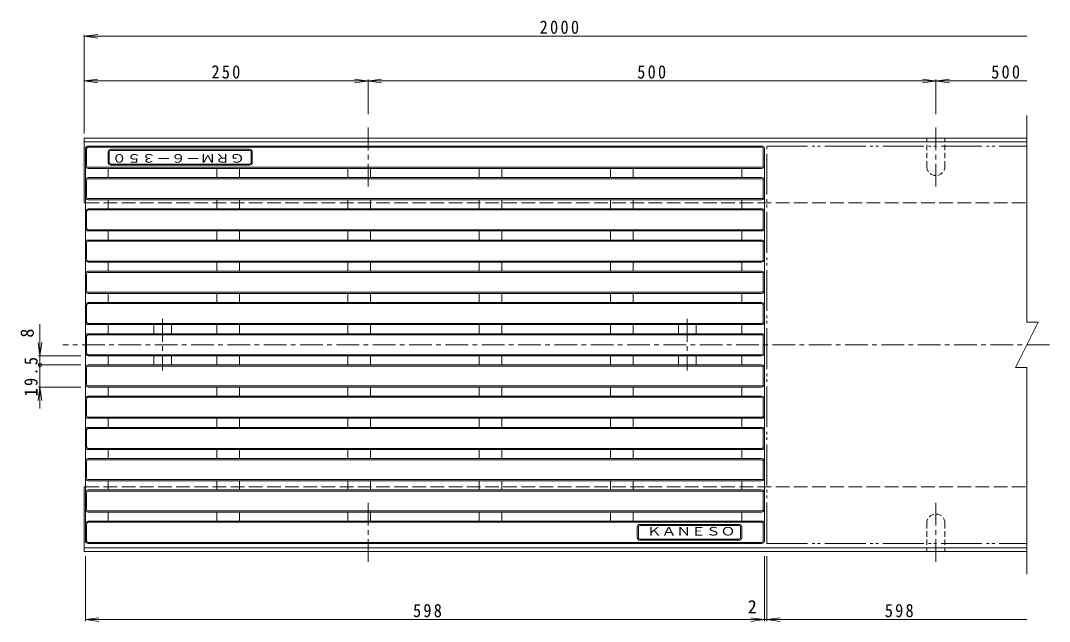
# Model space of a CAD drawing. Units: millimetres, scale not verified. Extents: x -733 to 740, y -549 to 476.
# Drawn here: x -733 to 173, y -103 to 426 of the extents above; entities that cross this region are included whole.
import ezdxf
from ezdxf.enums import TextEntityAlignment as Align

# ---------------------------------------------------------------- set-up
doc = ezdxf.new("R2010")
doc.units = ezdxf.units.MM
doc.header["$LTSCALE"] = 4
doc.header["$PDMODE"] = 32
doc.header["$PDSIZE"] = 3.2
for name, pattern in [('CHAIN1', [8, 5, -1, 1, -1]), ('DASHED1', [1.8, 1.2, -0.6]), ('DASHED3', [4, 3, -1]), ('DOUBLE_CHAIN2', [12.8, 9, -1, 0.6, -0.6, 0.6, -1])]:
    doc.linetypes.add(name, pattern=pattern)
for name, color, linetype, lineweight in [('0-0_0', 3, 'Continuous', 9), ('0-1', 2, 'Continuous', 9), ('0-F', 7, 'Continuous', 9)]:
    doc.layers.add(name, color=color, linetype=linetype, lineweight=lineweight)
doc.styles.add('ＭＳ ゴシック', font='')
doc.styles.get('ＭＳ ゴシック').set_extended_font_data('MS Gothic')

msp = doc.modelspace()

# ---------------------------------------------------------------- linework, layer by layer
at = {"layer": '0-0_0', "color": 7, "linetype": 'CHAIN1'}
for p, q in [((-426.831, 279.307), (-426.831, 335.006)), ((73.169, 279.307), (73.169, 335.006)), ((-426.831, 0.833), (-426.831, -54.866)), ((73.169, 0.833), (73.169, -54.866))]:
    msp.add_line(p, q, dxfattribs=at)
at = {"layer": '0-0_0'}
for p, q in [((-675.831, 312.57), (-675.831, -32.43)), ((-674.831, 297.82), (-674.831, 312.57)), ((-673.331, 315.07), (-80.331, 315.07)), ((-673.331, 314.07), (-80.331, 314.07)), ((-655.831, 300.695), (-655.831, 309.695)), ((-654.831, 300.695), (-654.831, 309.695)), ((-653.331, 312.195), (-531.331, 312.195)), ((-653.331, 311.195), (-531.331, 311.195)), ((-529.831, 300.695), (-529.831, 309.695)), ((-528.831, 300.695), (-528.831, 309.695)), ((-78.831, 297.82), (-78.831, 312.57)), ((-77.831, 312.57), (-77.831, -32.43)), ((-653.331, 299.195), (-531.331, 299.195)), ((-673.331, 296.32), (-80.331, 296.32)), ((-673.331, 295.32), (-80.331, 295.32)), ((-655.831, 287.32), (-655.831, 295.32)), ((-653.331, 298.195), (-531.331, 298.195)), ((-560.231, 287.32), (-560.231, 295.32)), ((-540.231, 287.32), (-540.231, 295.32)), ((-444.631, 287.32), (-444.631, 295.32)), ((-424.631, 287.32), (-424.631, 295.32)), ((-329.031, 287.32), (-329.031, 295.32)), ((-309.031, 287.32), (-309.031, 295.32)), ((-213.431, 287.32), (-213.431, 295.32)), ((-193.431, 287.32), (-193.431, 295.32)), ((-97.831, 287.32), (-97.831, 295.32)), ((-674.831, 270.32), (-674.831, 284.82)), ((-673.331, 287.32), (-80.331, 287.32)), ((-673.331, 286.32), (-80.331, 286.32)), ((-78.831, 270.32), (-78.831, 284.82)), ((-673.331, 268.82), (-80.331, 268.82)), ((-673.331, 267.82), (-80.331, 267.82)), ((-655.831, 259.82), (-655.831, 267.82)), ((-560.231, 259.82), (-560.231, 267.82)), ((-540.231, 259.82), (-540.231, 267.82)), ((-444.631, 259.82), (-444.631, 267.82)), ((-424.631, 259.82), (-424.631, 267.82)), ((-329.031, 259.82), (-329.031, 267.82)), ((-309.031, 259.82), (-309.031, 267.82)), ((-213.431, 259.82), (-213.431, 267.82)), ((-193.431, 259.82), (-193.431, 267.82)), ((-97.831, 259.82), (-97.831, 267.82)), ((-674.831, 242.82), (-674.831, 257.32)), ((-673.331, 259.82), (-80.331, 259.82)), ((-673.331, 258.82), (-80.331, 258.82)), ((-78.831, 242.82), (-78.831, 257.32)), ((-673.331, 241.32), (-80.331, 241.32)), ((-673.331, 240.32), (-80.331, 240.32)), ((-655.831, 232.32), (-655.831, 240.32)), ((-560.231, 232.32), (-560.231, 240.32)), ((-540.231, 232.32), (-540.231, 240.32)), ((-444.631, 232.32), (-444.631, 240.32)), ((-424.631, 232.32), (-424.631, 240.32)), ((-329.031, 232.32), (-329.031, 240.32)), ((-309.031, 232.32), (-309.031, 240.32)), ((-213.431, 232.32), (-213.431, 240.32)), ((-193.431, 232.32), (-193.431, 240.32)), ((-97.831, 232.32), (-97.831, 240.32)), ((-674.831, 215.32), (-674.831, 229.82)), ((-673.331, 232.32), (-80.331, 232.32)), ((-673.331, 231.32), (-80.331, 231.32)), ((-78.831, 215.32), (-78.831, 229.82)), ((-673.331, 213.82), (-80.331, 213.82)), ((-673.331, 212.82), (-80.331, 212.82)), ((-655.831, 204.82), (-655.831, 212.82)), ((-560.231, 204.82), (-560.231, 212.82)), ((-540.231, 204.82), (-540.231, 212.82)), ((-444.631, 204.82), (-444.631, 212.82)), ((-424.631, 204.82), (-424.631, 212.82)), ((-329.031, 204.82), (-329.031, 212.82)), ((-309.031, 204.82), (-309.031, 212.82)), ((-213.431, 204.82), (-213.431, 212.82)), ((-193.431, 204.82), (-193.431, 212.82)), ((-97.831, 204.82), (-97.831, 212.82)), ((-674.831, 187.82), (-674.831, 202.32)), ((-673.331, 204.82), (-80.331, 204.82)), ((-673.331, 203.82), (-80.331, 203.82)), ((-78.831, 187.82), (-78.831, 202.32)), ((-673.331, 186.32), (-80.331, 186.32)), ((-673.331, 185.32), (-80.331, 185.32)), ((-655.831, 177.32), (-655.831, 185.32)), ((-560.231, 177.32), (-560.231, 185.32)), ((-540.231, 177.32), (-540.231, 185.32)), ((-444.631, 177.32), (-444.631, 185.32)), ((-424.631, 177.32), (-424.631, 185.32)), ((-329.031, 177.32), (-329.031, 185.32)), ((-309.031, 177.32), (-309.031, 185.32)), ((-213.431, 177.32), (-213.431, 185.32)), ((-193.431, 177.32), (-193.431, 185.32)), ((-97.831, 177.32), (-97.831, 185.32)), ((-674.831, 160.32), (-674.831, 174.82)), ((-673.331, 177.32), (-80.331, 177.32)), ((-673.331, 176.32), (-80.331, 176.32)), ((-78.831, 160.32), (-78.831, 174.82)), ((-673.331, 158.82), (-80.331, 158.82)), ((-673.331, 157.82), (-80.331, 157.82)), ((-655.831, 149.82), (-655.831, 157.82)), ((-615.631, 149.82), (-615.631, 157.82)), ((-600.031, 149.82), (-600.031, 157.82)), ((-560.231, 149.82), (-560.231, 157.82)), ((-540.231, 149.82), (-540.231, 157.82)), ((-444.631, 149.82), (-444.631, 157.82)), ((-424.631, 149.82), (-424.631, 157.82)), ((-329.031, 149.82), (-329.031, 157.82)), ((-309.031, 149.82), (-309.031, 157.82)), ((-213.431, 149.82), (-213.431, 157.82)), ((-193.431, 149.82), (-193.431, 157.82)), ((-153.631, 149.82), (-153.631, 157.82)), ((-138.031, 149.82), (-138.031, 157.82)), ((-97.831, 149.82), (-97.831, 157.82)), ((-674.831, 147.32), (-674.831, 132.82)), ((-673.331, 149.82), (-80.331, 149.82)), ((-673.331, 148.82), (-80.331, 148.82)), ((-78.831, 147.32), (-78.831, 132.82)), ((-673.331, 131.32), (-80.331, 131.32)), ((-673.331, 130.32), (-80.331, 130.32)), ((-655.831, 130.32), (-655.831, 122.32)), ((-615.631, 130.32), (-615.631, 122.32)), ((-600.031, 130.32), (-600.031, 122.32)), ((-560.231, 130.32), (-560.231, 122.32)), ((-540.231, 130.32), (-540.231, 122.32)), ((-444.631, 130.32), (-444.631, 122.32)), ((-424.631, 130.32), (-424.631, 122.32)), ((-329.031, 130.32), (-329.031, 122.32)), ((-309.031, 130.32), (-309.031, 122.32)), ((-213.431, 130.32), (-213.431, 122.32)), ((-193.431, 130.32), (-193.431, 122.32)), ((-153.631, 130.32), (-153.631, 122.32)), ((-138.031, 130.32), (-138.031, 122.32)), ((-97.831, 130.32), (-97.831, 122.32)), ((-674.831, 119.82), (-674.831, 105.32)), ((-673.331, 122.32), (-80.331, 122.32)), ((-673.331, 121.32), (-80.331, 121.32)), ((-78.831, 119.82), (-78.831, 105.32)), ((-673.331, 103.82), (-80.331, 103.82)), ((-673.331, 102.82), (-80.331, 102.82)), ((-655.831, 102.82), (-655.831, 94.82)), ((-560.231, 102.82), (-560.231, 94.82)), ((-540.231, 102.82), (-540.231, 94.82)), ((-444.631, 102.82), (-444.631, 94.82)), ((-424.631, 102.82), (-424.631, 94.82)), ((-329.031, 102.82), (-329.031, 94.82)), ((-309.031, 102.82), (-309.031, 94.82)), ((-213.431, 102.82), (-213.431, 94.82)), ((-193.431, 102.82), (-193.431, 94.82)), ((-97.831, 102.82), (-97.831, 94.82)), ((-674.831, 92.32), (-674.831, 77.82)), ((-673.331, 94.82), (-80.331, 94.82)), ((-673.331, 93.82), (-80.331, 93.82)), ((-78.831, 92.32), (-78.831, 77.82)), ((-673.331, 76.32), (-80.331, 76.32)), ((-673.331, 75.32), (-80.331, 75.32)), ((-655.831, 75.32), (-655.831, 67.32)), ((-560.231, 75.32), (-560.231, 67.32)), ((-540.231, 75.32), (-540.231, 67.32)), ((-444.631, 75.32), (-444.631, 67.32)), ((-424.631, 75.32), (-424.631, 67.32)), ((-329.031, 75.32), (-329.031, 67.32)), ((-309.031, 75.32), (-309.031, 67.32)), ((-213.431, 75.32), (-213.431, 67.32)), ((-193.431, 75.32), (-193.431, 67.32)), ((-97.831, 75.32), (-97.831, 67.32)), ((-674.831, 64.82), (-674.831, 50.32)), ((-673.331, 67.32), (-80.331, 67.32)), ((-673.331, 66.32), (-80.331, 66.32)), ((-78.831, 64.82), (-78.831, 50.32)), ((-673.331, 48.82), (-80.331, 48.82)), ((-673.331, 47.82), (-80.331, 47.82)), ((-655.831, 47.82), (-655.831, 39.82)), ((-560.231, 47.82), (-560.231, 39.82)), ((-540.231, 47.82), (-540.231, 39.82)), ((-444.631, 47.82), (-444.631, 39.82)), ((-424.631, 47.82), (-424.631, 39.82)), ((-329.031, 47.82), (-329.031, 39.82)), ((-309.031, 47.82), (-309.031, 39.82)), ((-213.431, 47.82), (-213.431, 39.82)), ((-193.431, 47.82), (-193.431, 39.82)), ((-97.831, 47.82), (-97.831, 39.82)), ((-674.831, 37.32), (-674.831, 22.82)), ((-673.331, 39.82), (-80.331, 39.82)), ((-673.331, 38.82), (-80.331, 38.82)), ((-78.831, 37.32), (-78.831, 22.82)), ((-673.331, 21.32), (-80.331, 21.32)), ((-673.331, 20.32), (-80.331, 20.32)), ((-655.831, 20.32), (-655.831, 12.32)), ((-560.231, 20.32), (-560.231, 12.32)), ((-540.231, 20.32), (-540.231, 12.32)), ((-444.631, 20.32), (-444.631, 12.32)), ((-424.631, 20.32), (-424.631, 12.32)), ((-329.031, 20.32), (-329.031, 12.32)), ((-309.031, 20.32), (-309.031, 12.32)), ((-213.431, 20.32), (-213.431, 12.32)), ((-193.431, 20.32), (-193.431, 12.32)), ((-97.831, 20.32), (-97.831, 12.32)), ((-674.831, 9.82), (-674.831, -4.68)), ((-673.331, 12.32), (-80.331, 12.32)), ((-673.331, 11.32), (-80.331, 11.32)), ((-78.831, 9.82), (-78.831, -4.68)), ((-673.331, -6.18), (-80.331, -6.18)), ((-673.331, -7.18), (-80.331, -7.18)), ((-655.831, -7.18), (-655.831, -15.18)), ((-560.231, -7.18), (-560.231, -15.18)), ((-540.231, -7.18), (-540.231, -15.18)), ((-444.631, -7.18), (-444.631, -15.18)), ((-424.631, -7.18), (-424.631, -15.18)), ((-329.031, -7.18), (-329.031, -15.18)), ((-309.031, -7.18), (-309.031, -15.18)), ((-213.431, -7.18), (-213.431, -15.18)), ((-193.431, -7.18), (-193.431, -15.18)), ((-97.831, -7.18), (-97.831, -15.18)), ((-674.831, -17.68), (-674.831, -32.43)), ((-673.331, -15.18), (-80.331, -15.18)), ((-673.331, -16.18), (-80.331, -16.18)), ((-100.331, -18.055), (-187.331, -18.055)), ((-78.831, -17.68), (-78.831, -32.43)), ((-189.831, -20.555), (-189.831, -29.555)), ((-188.831, -20.555), (-188.831, -29.555)), ((-100.331, -19.055), (-187.331, -19.055)), ((-98.831, -20.555), (-98.831, -29.555)), ((-97.831, -20.555), (-97.831, -29.555)), ((-673.331, -33.93), (-80.331, -33.93)), ((-673.331, -34.93), (-80.331, -34.93)), ((-100.331, -31.055), (-187.331, -31.055)), ((-100.331, -32.055), (-187.331, -32.055))]:
    msp.add_line(p, q, dxfattribs=at)
at = {"layer": '0-0_0', "linetype": 'DOUBLE_CHAIN2'}
for p, q in [((-75.831, -34.93), (-75.831, 315.07)), ((-75.831, 315.07), (153.169, 315.07)), ((-75.831, -34.93), (153.169, -34.93))]:
    msp.add_line(p, q, dxfattribs=at)
at = {"layer": '0-0_0', "linetype": 'CHAIN1'}
for p, q in [((-607.831, 162.82), (-607.831, 117.32)), ((-145.831, 162.82), (-145.831, 117.32)), ((173.169, 140.07), (-695.831, 140.07))]:
    msp.add_line(p, q, dxfattribs=at)
at = {"layer": '0-0_0'}
for centre, radius, start, end in [((-673.331, 312.57), 2.5, 90, 179.99998), ((-673.331, 312.57), 1.5, 90, 180), ((-653.331, 309.695), 2.5, 90, 180), ((-653.331, 309.695), 1.5, 90, 180), ((-531.331, 309.695), 2.5, 0, 90), ((-531.331, 309.695), 1.5, 0, 90), ((-80.331, 312.57), 2.5, 5.22311, 90), ((-80.331, 312.57), 1.5, 0, 90), ((-653.331, 300.695), 2.5, 180, 270), ((-653.331, 300.695), 1.5, 180, 270), ((-531.331, 300.695), 2.5, 270, 0), ((-531.331, 300.695), 1.5, 270, 0), ((-673.331, 297.82), 2.5, 180, 270), ((-673.331, 297.82), 1.5, 180, 270), ((-80.331, 297.82), 1.5, 270, 0), ((-80.331, 297.82), 2.5, 270, 0), ((-673.331, 284.82), 2.5, 90, 179.99998), ((-673.331, 284.82), 1.5, 90, 180), ((-80.331, 284.82), 2.5, 5.22311, 90), ((-80.331, 284.82), 1.5, 7.01646, 90), ((-673.331, 270.32), 2.5, 180, 270), ((-673.331, 270.32), 1.5, 180, 270), ((-80.331, 270.32), 2.5, 270, 0), ((-80.331, 270.32), 1.5, 270, 0), ((-673.331, 257.32), 2.5, 90, 179.99998), ((-673.331, 257.32), 1.5, 90, 180), ((-80.331, 257.32), 2.5, 5.22311, 90), ((-80.331, 257.32), 1.5, 7.01646, 90), ((-673.331, 242.82), 2.5, 180, 270), ((-673.331, 242.82), 1.5, 180, 270), ((-80.331, 242.82), 1.5, 270, 0), ((-80.331, 242.82), 2.5, 270, 0), ((-673.331, 229.82), 2.5, 90, 179.99998), ((-673.331, 229.82), 1.5, 90, 180), ((-80.331, 229.82), 2.5, 5.22311, 90), ((-80.331, 229.82), 1.5, 7.01646, 90), ((-673.331, 215.32), 2.5, 180, 270), ((-673.331, 215.32), 1.5, 180, 270), ((-80.331, 215.32), 2.5, 270, 0), ((-80.331, 215.32), 1.5, 270, 0), ((-673.331, 202.32), 2.5, 90, 179.99998), ((-673.331, 202.32), 1.5, 90, 180), ((-80.331, 202.32), 2.5, 5.22311, 90), ((-80.331, 202.32), 1.5, 7.01646, 90), ((-673.331, 187.82), 2.5, 180, 270), ((-673.331, 187.82), 1.5, 180, 270), ((-80.331, 187.82), 1.5, 270, 0), ((-80.331, 187.82), 2.5, 270, 0), ((-673.331, 174.82), 2.5, 90, 179.99998), ((-673.331, 174.82), 1.5, 90, 180), ((-80.331, 174.82), 2.5, 5.22311, 90), ((-80.331, 174.82), 1.5, 7.01646, 90), ((-673.331, 160.32), 2.5, 180, 270), ((-673.331, 160.32), 1.5, 180, 270), ((-80.331, 160.32), 2.5, 270, 0), ((-80.331, 160.32), 1.5, 270, 0), ((-673.331, 147.32), 2.5, 90, 179.99998), ((-673.331, 147.32), 1.5, 90, 180), ((-80.331, 147.32), 2.5, 5.22311, 90), ((-80.331, 147.32), 1.5, 7.01646, 90), ((-673.331, 132.82), 2.5, 180, 270), ((-673.331, 132.82), 1.5, 180, 270), ((-80.331, 132.82), 2.5, 270, 359.99998), ((-80.331, 132.82), 1.5, 270, 0), ((-673.331, 119.82), 2.5, 90, 180), ((-673.331, 119.82), 1.5, 90, 180), ((-80.331, 119.82), 2.5, 1.40329, 90), ((-80.331, 119.82), 1.5, 1.40329, 90), ((-673.331, 105.32), 2.5, 180, 270), ((-673.331, 105.32), 1.5, 180, 270), ((-80.331, 105.32), 1.5, 270, 0), ((-80.331, 105.32), 2.5, 270, 359.99998), ((-673.331, 92.32), 2.5, 90, 180), ((-673.331, 92.32), 1.5, 90, 180), ((-80.331, 92.32), 2.5, 1.40329, 90), ((-80.331, 92.32), 1.5, 1.40329, 90), ((-673.331, 77.82), 2.5, 180, 270), ((-673.331, 77.82), 1.5, 180, 270), ((-80.331, 77.82), 2.5, 270, 359.99998), ((-80.331, 77.82), 1.5, 270, 0), ((-673.331, 64.82), 2.5, 90, 180), ((-673.331, 64.82), 1.5, 90, 180), ((-80.331, 64.82), 2.5, 1.40329, 90), ((-80.331, 64.82), 1.5, 1.40329, 90), ((-673.331, 50.32), 2.5, 180, 270), ((-673.331, 50.32), 1.5, 180, 270), ((-80.331, 50.32), 1.5, 270, 0), ((-80.331, 50.32), 2.5, 270, 359.99998), ((-673.331, 37.32), 2.5, 90, 180), ((-673.331, 37.32), 1.5, 90, 180), ((-80.331, 37.32), 2.5, 1.40329, 90), ((-80.331, 37.32), 1.5, 1.40329, 90), ((-673.331, 22.82), 2.5, 180, 270), ((-673.331, 22.82), 1.5, 180, 270), ((-80.331, 22.82), 2.5, 270, 359.99998), ((-80.331, 22.82), 1.5, 270, 0), ((-673.331, 9.82), 2.5, 90, 180), ((-673.331, 9.82), 1.5, 90, 180), ((-80.331, 9.82), 2.5, 1.40329, 90), ((-80.331, 9.82), 1.5, 1.40329, 90), ((-673.331, -4.68), 2.5, 180, 270), ((-673.331, -4.68), 1.5, 180, 270), ((-80.331, -4.68), 1.5, 270, 0), ((-80.331, -4.68), 2.5, 270, 359.99998), ((-673.331, -17.68), 2.5, 90, 180), ((-673.331, -17.68), 1.5, 90, 180), ((-187.331, -20.555), 2.5, 90, 180), ((-100.331, -20.555), 2.5, 0, 90), ((-80.331, -17.68), 2.5, 1.40329, 90), ((-80.331, -17.68), 1.5, 1.40329, 90), ((-187.331, -20.555), 1.5, 90, 180), ((-100.331, -20.555), 1.5, 0, 90), ((-673.331, -32.43), 2.5, 180, 270), ((-673.331, -32.43), 1.5, 180, 270), ((-187.331, -29.555), 2.5, 180, 270), ((-187.331, -29.555), 1.5, 180, 270), ((-100.331, -29.555), 2.5, 270, 0), ((-100.331, -29.555), 1.5, 270, 0), ((-80.331, -32.43), 2.5, 270, 359.99998), ((-80.331, -32.43), 1.5, 270, 0)]:
    msp.add_arc(centre, radius, start, end, dxfattribs=at)
at = {"layer": '0-1'}
for p, q in [((153.169, 160.07), (153.169, 342.07)), ((-676.831, 265.07), (-676.831, 322.07)), ((-676.831, 322.07), (153.169, 322.07)), ((-676.831, 318.87), (153.169, 318.87)), ((-676.831, 265.07), (-675.831, 265.07)), ((153.169, -61.93), (153.169, 120.07)), ((-676.831, -38.73), (153.169, -38.73)), ((-676.831, -41.93), (153.169, -41.93))]:
    msp.add_line(p, q, dxfattribs=at)
at = {"layer": '0-1', "linetype": 'DASHED1'}
for p, q in [((65.169, 297.07), (65.169, 322.07)), ((81.169, 297.07), (81.169, 322.07)), ((65.169, -16.93), (65.169, -41.93)), ((81.169, -16.93), (81.169, -41.93))]:
    msp.add_line(p, q, dxfattribs=at)
at = {"layer": '0-1', "linetype": 'DASHED3'}
for p, q in [((-675.831, 265.07), (153.169, 265.07)), ((-675.831, 15.07), (153.169, 15.07))]:
    msp.add_line(p, q, dxfattribs=at)
at = {"layer": '0-1'}
for points in [[(153.169, 160.07), (163.169, 160.07), (143.169, 120.07), (153.169, 120.07)], [(-676.831, -41.93), (-676.831, 15.07), (-675.831, 15.07)]]:
    msp.add_lwpolyline(points, dxfattribs=at)
at = {"layer": '0-1', "linetype": 'DASHED1'}
for centre, start, end in [((73.169, 297.07), 180, 0), ((73.169, -16.93), 0, 180)]:
    msp.add_arc(centre, 8, start, end, dxfattribs=at)
at = {"layer": '0-F'}
for p, q in [((-676.831, 411.737), (-664.934, 413.303)), ((-676.831, 326.07), (-676.831, 412.937)), ((-676.831, 411.737), (153.169, 411.737)), ((-676.831, 411.737), (-664.934, 410.171)), ((-676.831, 372.348), (-664.934, 373.914)), ((-676.831, 372.348), (153.169, 372.348)), ((-676.831, 372.348), (-664.934, 370.781)), ((-414.934, 370.781), (-438.728, 373.914)), ((-414.934, 373.914), (-438.728, 370.781)), ((-426.831, 343.006), (-426.831, 373.548)), ((85.066, 370.781), (61.272, 373.914)), ((85.066, 373.914), (61.272, 370.781)), ((73.169, 343.006), (73.169, 373.548)), ((-715.831, 84.022), (-715.831, 158.206)), ((-715.831, 130.32), (-717.397, 142.217)), ((-715.831, 130.32), (-714.265, 142.217)), ((-679.831, 130.32), (-717.031, 130.32)), ((-679.831, 122.32), (-717.031, 122.32)), ((-715.831, 102.82), (-717.397, 90.923)), ((-679.831, 102.82), (-717.031, 102.82)), ((-715.831, 102.82), (-714.265, 90.923)), ((-675.831, -45.93), (-675.831, -103.13)), ((-77.831, -45.93), (-77.831, -103.13)), ((-75.831, -45.93), (-75.831, -103.13)), ((-675.831, -101.93), (-663.934, -100.364)), ((-675.831, -101.93), (153.169, -101.93)), ((-675.831, -101.93), (-663.934, -103.496)), ((-77.831, -101.93), (-89.728, -100.364)), ((-77.831, -101.93), (-89.728, -103.496)), ((-75.831, -101.93), (-63.934, -100.364)), ((-75.831, -101.93), (-63.934, -103.496))]:
    msp.add_line(p, q, dxfattribs=at)
msp.add_point((-715.831, 122.32), dxfattribs=at)

# ---------------------------------------------------------------- texts
at = {"layer": '0-0_0', "color": 4, "style": 'ＭＳ ゴシック', "width": 1.3}
msp.add_text('ＧＲＭ－６－３５０', height=7.331, rotation=180, dxfattribs=at).set_placement((-535.531, 310.195), align=Align.BOTTOM_LEFT)
msp.add_text('ＫＡＮＥＳＯ', height=7.331, dxfattribs=at).set_placement((-181.431, -30.055), align=Align.BOTTOM_LEFT)
at = {"layer": '0-F', "color": 2, "style": 'ＭＳ ゴシック'}
msp.add_text('8', height=11.73, rotation=90, dxfattribs=at).set_placement((-717.831, 146.348), align=Align.BOTTOM_LEFT)
msp.add_text('2', height=11.73, dxfattribs=at).set_placement((-92.578, -99.93), align=Align.BOTTOM_LEFT)
at = {"layer": '0-F', "color": 2, "char_height": 11.73, "attachment_point": 7, "style": 'ＭＳ ゴシック'}
for s, insert in [('\\T1.28;\\W0.9;2000', (-275.831, 413.737)), ('\\T1.27;\\W0.9;250', (-564.831, 374.348)), ('\\T1.27;\\W0.9;500', (-189.831, 374.348)), ('\\T1.27;\\W0.9;500', (121.856, 374.348)), ('\\T1.27;\\W0.9;598', (-387.331, -99.93)), ('\\T1.27;\\W0.9;598', (28.169, -99.93))]:
    msp.add_mtext(s, dxfattribs=dict(at, insert=insert))
at = {"layer": '0-F', "color": 2, "insert": (-717.831, 94.57), "char_height": 11.73, "attachment_point": 7, "rotation": 90, "style": 'ＭＳ ゴシック'}
msp.add_mtext('\\T1.28;\\W0.9;19.5', dxfattribs=at)

doc.saveas('drawing.dxf')
